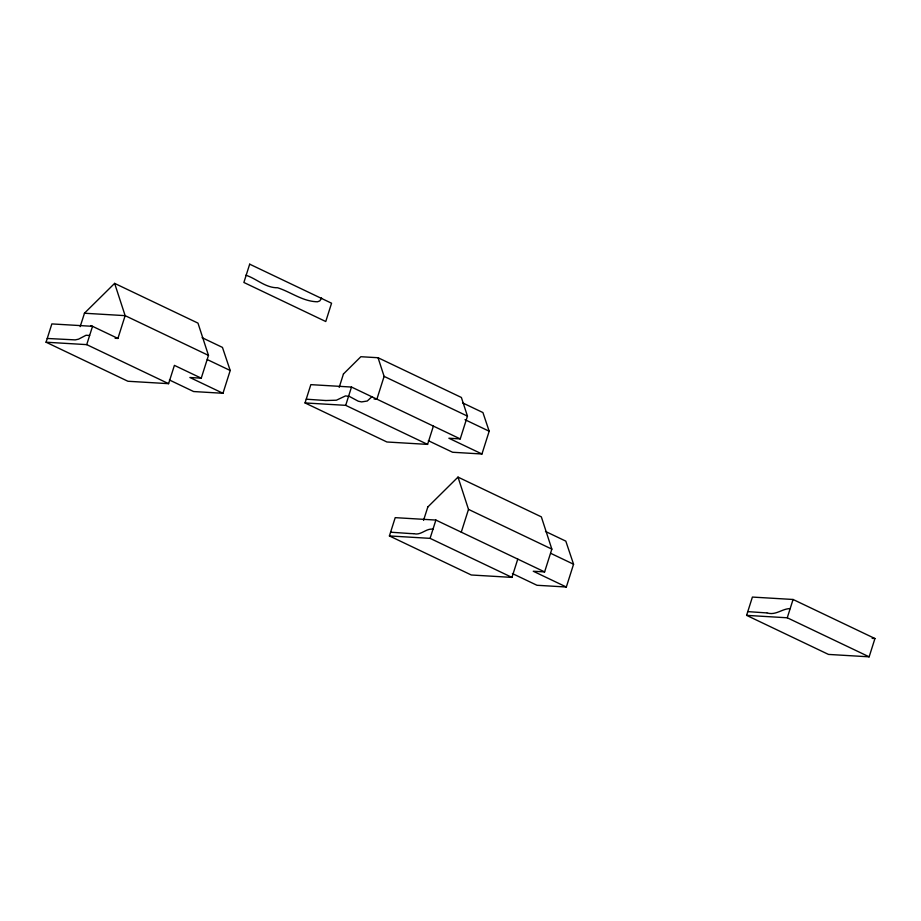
<?xml version="1.0" encoding="UTF-8"?>
<svg xmlns="http://www.w3.org/2000/svg" width="921" height="921" viewBox="0 0 921 921"><rect width="100%" height="100%" fill="white"/><g stroke="black" fill="none" stroke-linecap="round" stroke-linejoin="round"><path stroke-width="1.38" d="M46.05 342.209L51.852 323.916L92.526 326.322L86.724 344.627L46.05 342.209L127.927 381.259L168.601 383.666L174.403 365.372L201.25 378.174L208.48 355.391L197.98 323.121L114.63 283.38L84.421 313.232L125.141 315.65L208.48 355.391M80.173 326.644L84.49 313.175M115.102 338.26L117.911 338.433L125.141 315.65L114.63 283.38M169.406 379.982L193.617 391.54L222.974 393.279L230.204 370.495L222.456 347.401L202.09 337.685M433.388 426.101L427.586 444.394L386.912 441.988L305.035 402.938L310.838 384.644L351.5 387.05L460.235 438.903L467.454 416.119L461.386 397.469L378.047 357.728L360.859 356.715L343.452 373.972M339.193 387.373L343.464 373.903M305.035 402.938L345.697 405.344L351.5 387.05M378.047 357.728L384.115 376.378L376.896 399.161L374.087 398.989M517.775 559.105L511.961 577.398L471.299 574.992L389.41 535.941L395.213 517.648L435.886 520.066L544.61 571.906L551.84 549.123L541.341 516.854L458.002 477.113L427.828 506.976M423.533 520.377L427.851 506.907M389.41 535.941L430.084 538.359L435.886 520.066M428.346 440.699L452.602 452.257L481.959 453.995L489.178 431.224L482.926 412.562L462.561 402.857M461.271 532.165L468.501 509.382L458.002 477.113M512.398 573.553L536.978 585.272L566.334 587.011L573.564 564.228L565.816 541.134L545.462 531.429M746.597 615.366L752.399 597.073L793.073 599.479L874.95 638.529L869.148 656.823L828.474 654.417L746.597 615.366L787.259 617.784L869.148 656.823M787.259 617.784L793.073 599.479M321.371 298.358L321.325 297.978A9.06 7.149 -86.6 0 1 321.625 298.128L319.783 300.914L317.515 301.777C302.894 301.57 291.048 292.095 277.647 287.766C265.513 287.951 256.66 278.752 245.895 275.206M371.877 396.767L367.26 401.015L361.619 401.913L358.269 401.211L349.278 396.375L345.502 395.915L336.407 400.209L325.7 400.531M413.978 533.72C421.185 535.585 426.135 528.055 432.985 529.207M89.625 335.474L86.033 335.267L78.504 339.181L75.211 339.884L47.236 338.468M790.16 608.631C782.343 608.516 775.804 615.642 767.262 612.96M201.25 378.174L189.887 377.495L222.974 393.279M460.235 438.903L448.872 438.223L481.959 453.995M413.517 533.708L410.075 533.535M544.61 571.906L533.259 571.239L566.334 587.011M872.141 638.368L874.95 638.529M325.481 400.508L306.279 399.196M409.857 533.524L390.596 532.2M766.825 612.926L747.783 611.625M384.115 376.378L467.454 416.119M465.001 419.688L489.178 431.224M345.697 405.344L427.586 444.394M207.294 359.57L230.204 370.495M90.903 325.55L117.911 338.433M468.501 509.382L551.84 549.123M550.666 553.302L573.564 564.228M86.724 344.627L168.601 383.666M430.084 538.359L511.961 577.398M249.683 264.177L243.881 282.471L325.758 321.521L331.56 303.216L249.683 264.177"/></g></svg>
